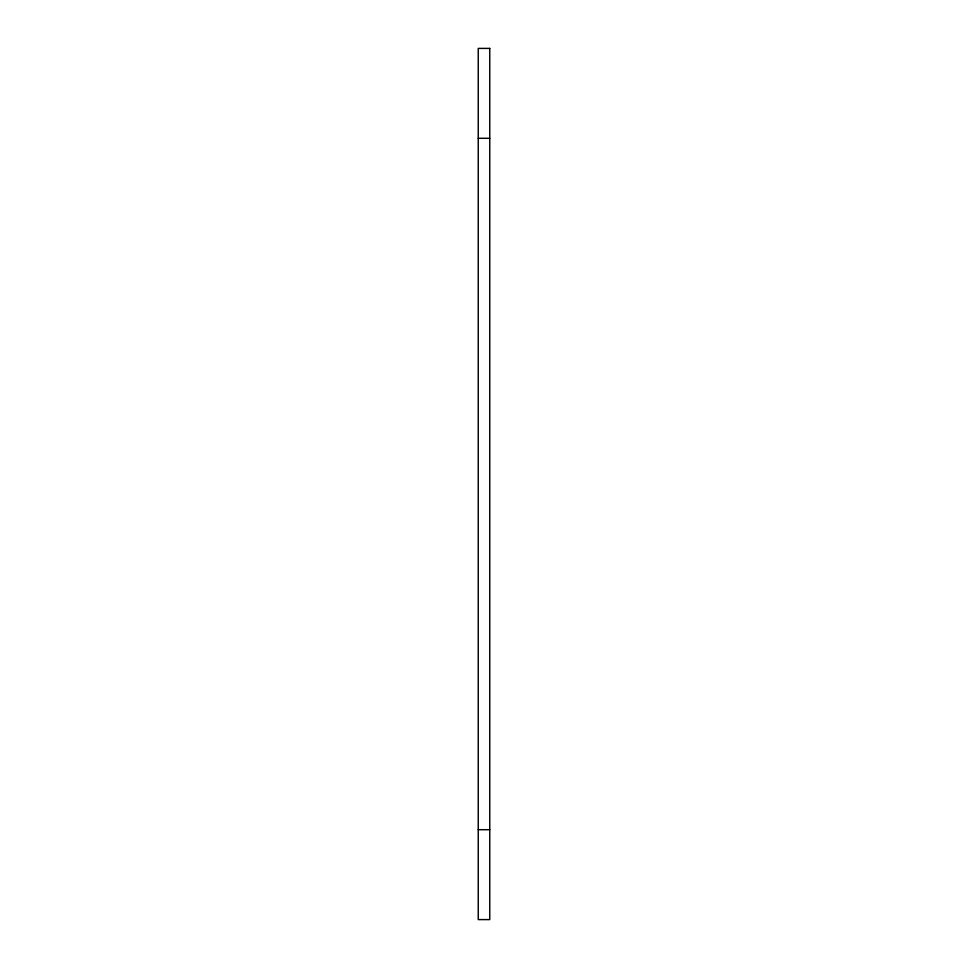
<?xml version="1.0" encoding="UTF-8"?>
<svg xmlns="http://www.w3.org/2000/svg" width="968" height="968" viewBox="0 0 968 968"><rect width="100%" height="100%" fill="white"/><g stroke="black" fill="none" stroke-linecap="round" stroke-linejoin="round"><path stroke-width="1.45" d="M478.24 138.291L489.76 138.291M478.24 829.709L489.76 829.709M489.76 48.4L478.24 48.4L478.24 919.6L489.76 919.6L489.76 48.4"/></g></svg>
